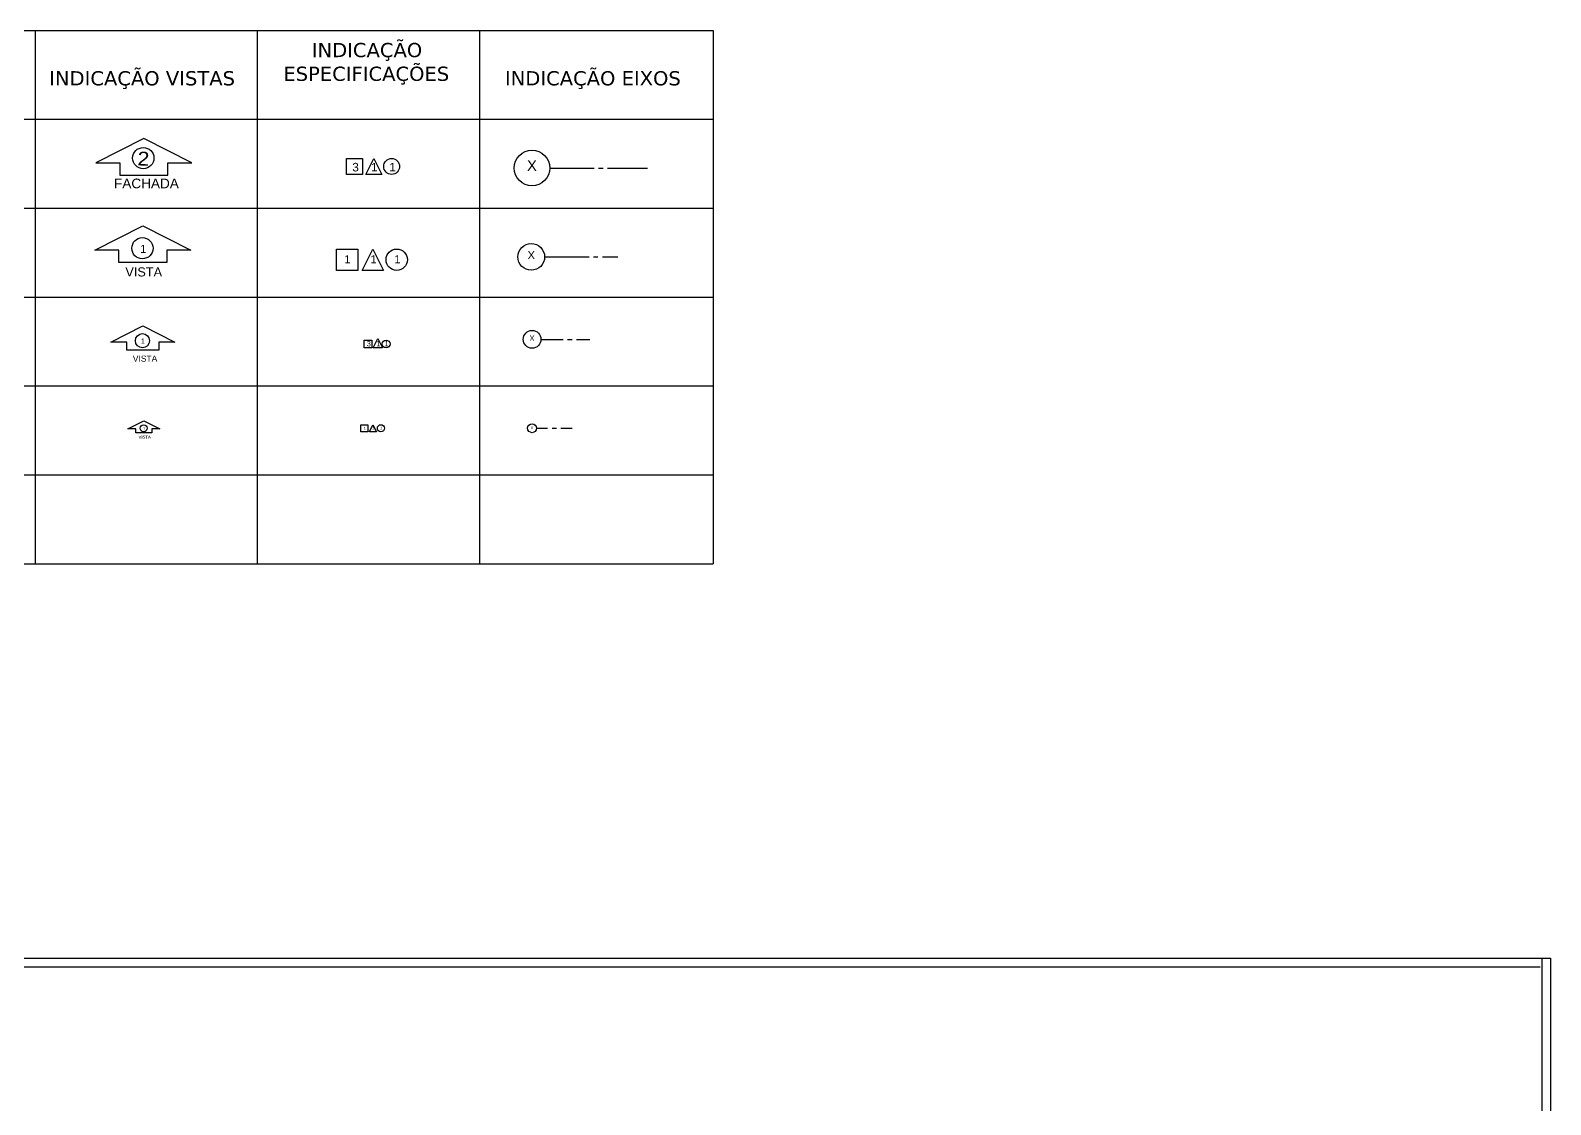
# Model space of a CAD drawing. Extents: x -192 to 167, y 237 to 369.
# Drawn here: x -16.95 to 17.25, y 343.67 to 367.84 of the extents above; entities that cross this region are included whole.
import ezdxf

# ---------------------------------------------------------------- set-up
doc = ezdxf.new("R2010")
doc.units = 0
doc.header["$LTSCALE"] = 0.1
for name, pattern in [('C5', [60, 50, -5, 0, -5]), ('CONTINU', [0]), ('HIDDEN', [9.525, 6.35, -3.175])]:
    doc.linetypes.add(name, pattern=pattern)
doc.layers.get('0').update_dxf_attribs({"linetype": 'CONTINUOUS'})
for name, color, linetype in [('A-MURO', 2, 'CONTINUOUS'), ('ARQ-EXO-1_025', 251, 'C5'), ('ARQ-EXO-1_050', 251, 'C5'), ('ARQ-EXO-1_100', 251, 'C5'), ('ARQ-SMB-1_025', 1, 'CONTINUOUS'), ('ARQ-SMB-1_100', 1, 'CONTINUOUS'), ('ARQ-TXT', 2, 'CONTINUOUS'), ('ARQ-TXT-1_025', 2, 'CONTINUOUS'), ('ARQ-TXT-1_050', 2, 'CONTINUOUS'), ('ARQ-TXT-1_100', 2, 'CONTINUOUS'), ('FARADAY', 6, 'HIDDEN')]:
    doc.layers.add(name, color=color, linetype=linetype)
doc.styles.add('A20', font='arial.ttf', dxfattribs={"height": 0.2})
doc.styles.add('A26', font='arial.ttf', dxfattribs={"height": 0.26})
doc.styles.add('ESC-50-A20', font='arial.ttf', dxfattribs={"height": 0.1})

# ---------------------------------------------------------------- blocks, each defined once
blk = doc.blocks.new('6 SALAS')
at = {"layer": 'A-MURO', "color": 251}
for p, q in [((0, 0), (80, 0)), ((79.8, 0), (79.8, -50)), ((80, 0), (80, -50)), ((0.2, -0.2), (79.765, -0.2))]:
    blk.add_line(p, q, dxfattribs=at)

msp = doc.modelspace()

# ---------------------------------------------------------------- linework, layer by layer
at = {"color": 251}
for p, q in [((-50.459, 367.839), (-1.586, 367.839)), ((-16.844, 367.839), (-16.844, 355.839)), ((-11.844, 367.839), (-11.844, 355.839)), ((-6.844, 367.839), (-6.844, 355.839)), ((-1.586, 367.839), (-1.586, 355.839)), ((-50.459, 365.839), (-1.586, 365.839)), ((-50.459, 365.839), (-1.586, 365.839)), ((-11.844, 365.887), (-11.844, 355.839)), ((-50.459, 363.839), (-1.586, 363.839)), ((-50.459, 361.839), (-1.586, 361.839)), ((-50.459, 359.839), (-1.586, 359.839)), ((-50.459, 357.839), (-1.586, 357.839)), ((-50.459, 355.839), (-1.586, 355.839))]:
    msp.add_line(p, q, dxfattribs=at)
at = {"layer": 'ARQ-EXO-1_025', "ltscale": 0.05}
msp.add_line((-5.562, 358.887), (-4.694, 358.887), dxfattribs=at)
at = {"layer": 'ARQ-EXO-1_025', "linetype": 'CONTINU'}
msp.add_circle((-5.662, 358.887), 0.1, dxfattribs=at)
at = {"layer": 'ARQ-EXO-1_050', "ltscale": 0.1}
msp.add_line((-5.462, 360.887), (-4.364, 360.887), dxfattribs=at)
at = {"layer": 'ARQ-EXO-1_050', "linetype": 'CONTINU'}
msp.add_circle((-5.662, 360.887), 0.2, dxfattribs=at)
at = {"layer": 'ARQ-EXO-1_100', "ltscale": 0.2}
for p, q in [((-5.264, 364.742), (-3.067, 364.742)), ((-5.38, 362.742), (-3.732, 362.742))]:
    msp.add_line(p, q, dxfattribs=at)
at = {"layer": 'ARQ-EXO-1_100', "linetype": 'CONTINU'}
for centre, radius in [((-5.664, 364.742), 0.4), ((-5.68, 362.742), 0.3)]:
    msp.add_circle(centre, radius, dxfattribs=at)
at = {"layer": 'ARQ-SMB-1_025'}
msp.add_lwpolyline([(-9.514, 358.967), (-9.354, 358.967), (-9.354, 358.807), (-9.514, 358.807)], close=True, dxfattribs=at)
msp.add_lwpolyline([(-9.321, 358.807), (-9.241, 358.967), (-9.161, 358.807), (-9.321, 358.807)], dxfattribs=at)
msp.add_circle((-9.062, 358.887), 0.08, dxfattribs=at)
at = {"layer": 'ARQ-SMB-1_100', "elevation": -2.835}
msp.add_lwpolyline([(-13.858, 364.856), (-13.319, 364.856), (-14.397, 365.405), (-15.475, 364.856), (-14.936, 364.856), (-14.936, 364.582), (-13.858, 364.582), (-13.858, 364.856)], dxfattribs=at)
at = {"layer": 'ARQ-SMB-1_100'}
for points in [[(-9.834, 364.957), (-9.475, 364.957), (-9.475, 364.598), (-9.834, 364.598)], [(-10.063, 362.919), (-9.583, 362.919), (-9.583, 362.439), (-10.063, 362.439)], [(-9.443, 360.871), (-9.267, 360.871), (-9.267, 360.695), (-9.443, 360.695)]]:
    msp.add_lwpolyline(points, close=True, dxfattribs=at)
for points in [[(-9.401, 364.598), (-9.222, 364.957), (-9.043, 364.598), (-9.401, 364.598)], [(-14.956, 362.892), (-15.495, 362.892), (-14.417, 363.441), (-13.34, 362.892), (-13.879, 362.892), (-13.879, 362.618), (-14.956, 362.618), (-14.956, 362.892)], [(-9.484, 362.439), (-9.244, 362.919), (-9.004, 362.439), (-9.484, 362.439)], [(-14.78, 360.826), (-15.139, 360.826), (-14.42, 361.192), (-13.702, 360.826), (-14.061, 360.826), (-14.061, 360.643), (-14.78, 360.643), (-14.78, 360.826)], [(-9.134, 360.904), (-9.029, 360.695), (-9.238, 360.695), (-9.134, 360.904)], [(-14.576, 358.871), (-14.756, 358.871), (-14.396, 359.054), (-14.037, 358.871), (-14.217, 358.871), (-14.217, 358.78), (-14.576, 358.78), (-14.576, 358.871)]]:
    msp.add_lwpolyline(points, dxfattribs=at)
at = {"layer": 'ARQ-SMB-1_100', "color": 2}
for centre, radius in [((-14.409, 364.965), 0.239), ((-14.427, 362.938), 0.239), ((-14.427, 360.857), 0.159), ((-14.4, 358.886), 0.0796)]:
    msp.add_circle(centre, radius, dxfattribs=at)
at = {"layer": 'ARQ-SMB-1_100'}
for centre, radius in [((-8.821, 364.778), 0.179), ((-8.707, 362.679), 0.24), ((-8.945, 360.783), 0.088)]:
    msp.add_circle(centre, radius, dxfattribs=at)

# ---------------------------------------------------------------- block references
at = {"layer": 'FARADAY', "color": 6, "linetype": 'ByBlock'}
msp.add_blockref('6 SALAS', (-62.748, 346.966), dxfattribs=at)

# ---------------------------------------------------------------- texts
at = {"layer": 'ARQ-SMB-1_100', "color": 2, "style": 'A26', "text_generation_flag": 6, "width": 1.1}
msp.add_text('2', height=0.312, rotation=177.9157, dxfattribs=at).set_placement((-14.544, 364.802))
at = {"layer": 'ARQ-TXT', "char_height": 0.32, "attachment_point": 1, "style": 'ESC-50-A20'}
for s, width, insert in [('\\pi1.2261;{\\fVerdana|b0|i0|c0|p34;INDICAÇÃO \\P\\pi0.58677;ESPECIFICAÇÕES}', 5, (-11.844, 367.557)), ('\\pi0.31921;{\\fVerdana|b0|i0|c0|p34;INDICAÇÃO VISTAS}', 5, (-16.844, 366.922)), ('\\pi0.57205;{\\fVerdana|b0|i0|c0|p34;INDICAÇÃO EIXOS}', 5.25811, (-6.844, 366.922))]:
    msp.add_mtext_dynamic_manual_height_columns(s, width=width, gutter_width=0.5, heights=[0], dxfattribs=dict(at, insert=insert))
at = {"layer": 'ARQ-TXT-1_025', "char_height": 0.06, "width": 0.04313, "attachment_point": 1, "style": 'A20'}
for s, insert in [('1', (-9.448, 358.921)), ('1', (-9.259, 358.921)), ('1', (-9.079, 358.921)), ('X', (-5.69, 358.93))]:
    msp.add_mtext(s, dxfattribs=dict(at, insert=insert))
at = {"layer": 'ARQ-TXT-1_050', "style": 'ESC-50-A20'}
msp.add_text('FACHADA', height=0.2185, dxfattribs=at).set_placement((-15.067, 364.286, -2.835))
at = {"layer": 'ARQ-TXT-1_050', "attachment_point": 1, "style": 'A20'}
for s, insert, char_height, width in [('1', (-14.48, 363.014), 0.18, 0.12938), ('1', (-14.462, 360.908), 0.12, 0.08625), ('3', (-9.382, 360.849), 0.12, 0.08625), ('1', (-9.166, 360.849), 0.12, 0.08625), ('1', (-8.981, 360.849), 0.12, 0.08625), ('X', (-5.719, 360.974), 0.12, 0.08625), ('1', (-14.417, 358.912), 0.06, 0.04313)]:
    msp.add_mtext(s, dxfattribs=dict(at, insert=insert, char_height=char_height, width=width))
at = {"layer": 'ARQ-TXT-1_050', "attachment_point": 1, "style": 'ESC-50-A20'}
for s, insert, char_height in [('\\pi0.78181;VISTA     ', (-15.594, 362.507), 0.2048), ('\\pi0.91946;VISTA     ', (-15.564, 360.522), 0.13653), ('\\pi1.0571;VISTA     ', (-15.572, 358.722), 0.06827)]:
    msp.add_mtext_dynamic_manual_height_columns(s, width=2.38952, gutter_width=1, heights=[0], dxfattribs=dict(at, insert=insert, char_height=char_height))
at = {"layer": 'ARQ-TXT-1_100', "attachment_point": 1, "style": 'A20'}
for s, insert, char_height, width in [('X', (-5.777, 364.916), 0.24, 0.1725), ('3', (-9.708, 364.858), 0.192, 0.138), ('1', (-9.286, 364.858), 0.192, 0.138), ('1', (-8.875, 364.858), 0.192, 0.138), ('X', (-5.764, 362.873), 0.18, 0.12938), ('1', (-9.886, 362.781), 0.18, 0.12938), ('1', (-9.299, 362.781), 0.18, 0.12938), ('1', (-8.76, 362.781), 0.18, 0.12938)]:
    msp.add_mtext(s, dxfattribs=dict(at, insert=insert, char_height=char_height, width=width))

doc.saveas('drawing.dxf')
